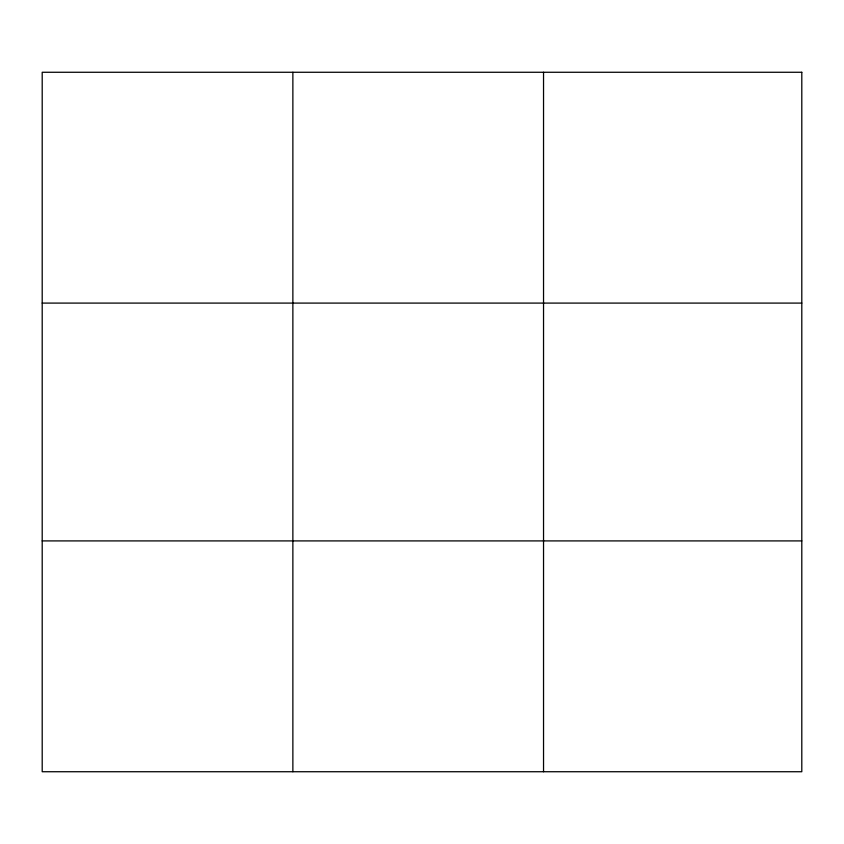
<?xml version="1.0" encoding="UTF-8"?>
<svg xmlns="http://www.w3.org/2000/svg" width="844" height="844" viewBox="0 0 844 844"><rect width="100%" height="100%" fill="white"/><g stroke="black" fill="none" stroke-linecap="round" stroke-linejoin="round"><path stroke-width="1.27" d="M292.868 771.732L292.868 72.267M543.536 771.732L543.536 72.267M42.2 303.091L801.8 303.091M42.2 540.909L801.8 540.909M801.8 72.267L801.8 771.732L42.2 771.732L42.2 72.267L801.8 72.267"/></g></svg>
